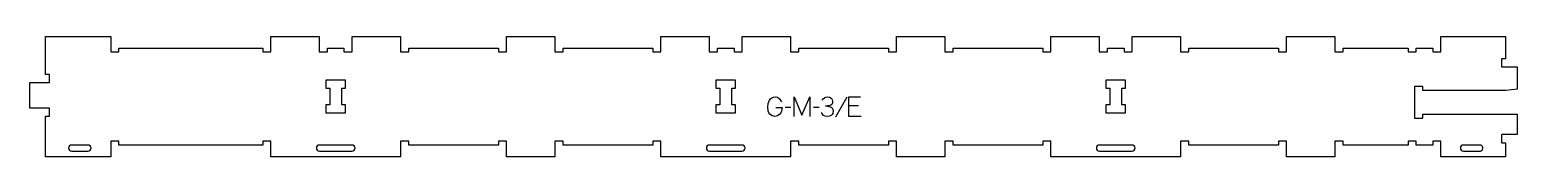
# Model space of a CAD drawing. Header units: millimetres. Extents: x -1133 to 1155, y -92 to 93.
import ezdxf

# ---------------------------------------------------------------- set-up
doc = ezdxf.new("R2010")
doc.units = ezdxf.units.MM
for name, color, linetype, true_color in [('1_ANYTOOL_1MMDEEP_LABELS_S', 2, 'Continuous', 0xffff00), ('3_ANYTOOL_CUTTHROUGH_INSID', 4, 'Continuous', 0x00ffff), ('4_ANYTOOL_CUTTHROUGH_OUTSI', 5, 'Continuous', 0x0000ff)]:
    doc.layers.add(name, color=color, linetype=linetype, true_color=true_color)

msp = doc.modelspace()

# ---------------------------------------------------------------- linework, layer by layer
at = {"layer": '1_ANYTOOL_1MMDEEP_LABELS_S'}
for p, q in [((37.7, -16.1), (28.9, -16.2)), ((81.2, -16.1), (72.4, -16.2)), ((123.7, -0.5), (106.5, -31.2)), ((141.8, -13.9), (127.1, -13.9))]:
    msp.add_line(p, q, dxfattribs=at)
for points in [[(14.8, -16.2), (24.6, -16.2), (23.5, -22.2), (22.4, -24.5), (20.8, -26.5), (17.2, -29.1), (13.2, -30), (11.1, -29.8), (9.2, -29.2), (5.6, -26.5), (4.1, -24.5), (3, -22), (2.1, -15.5), (2.8, -10.2), (4.8, -5.1), (6.4, -2.8), (8.4, -1.3), (10.9, -0.3), (13.8, 0), (17.1, -0.6), (19.7, -2.3), (23.4, -7.4)], [(42.8, -30), (42.8, 0), (54.8, -28.4), (66.8, -0.1), (66.8, -30)], [(86.1, -4.9), (87.6, -2.8), (89.4, -1.2), (91.7, -0.3), (94.3, 0), (97.4, -0.5), (99.8, -1.9), (100.7, -2.9), (101.4, -4.2), (101.9, -7.2), (101.6, -9.7), (100.8, -11.5), (99.5, -12.7), (97.9, -13.5), (90.5, -14.2)], [(146.1, -30), (127.1, -30), (127.1, 0), (144.9, 0)], [(93.3, -14.2), (96.6, -14.8), (99.7, -16), (101, -16.9), (101.9, -18.1), (102.5, -19.7), (102.7, -21.6), (102.1, -25.4), (101.3, -26.9), (100.2, -28), (97.3, -29.5), (93.4, -30), (90.6, -29.6), (88.2, -28.6), (86.4, -26.8), (85, -24.3)]]:
    msp.add_lwpolyline(points, dxfattribs=at)
at = {"layer": '3_ANYTOOL_CUTTHROUGH_INSID'}
for points in [[(-671.7, 13.4), (-671.7, -12.1), (-677.7, -12.1), (-677.7, -24.6), (-647.2, -24.6), (-647.2, -12.1), (-653.2, -12.1), (-653.2, 13.4), (-647.2, 13.4), (-647.2, 25.9), (-677.7, 25.9), (-677.7, 13.4)], [(-71.7, 13.4), (-71.7, -12.1), (-77.7, -12.1), (-77.7, -24.6), (-47.2, -24.6), (-47.2, -12.1), (-53.2, -12.1), (-53.2, 13.4), (-47.2, 13.4), (-47.2, 25.9), (-77.7, 25.9), (-77.7, 13.4)], [(528.3, 13.4), (528.3, -12.1), (522.3, -12.1), (522.3, -24.6), (552.8, -24.6), (552.8, -12.1), (546.8, -12.1), (546.8, 13.4), (552.8, 13.4), (552.8, 25.9), (522.3, 25.9), (522.3, 13.4)]]:
    msp.add_lwpolyline(points, close=True, dxfattribs=at)
for points in [[(-1068.6, -83.7), (-1043.6, -83.7, 1), (-1043.6, -74.2), (-1068.6, -74.2, 1)], [(-687.5, -83.7), (-637.5, -83.7, 1), (-637.5, -74.2), (-687.5, -74.2, 1)], [(-87.5, -83.7), (-37.5, -83.7, 1), (-37.5, -74.2), (-87.5, -74.2, 1)], [(512.5, -83.7), (562.5, -83.7, 1), (562.5, -74.2), (512.5, -74.2, 1)], [(1072.5, -83.7), (1098.3, -83.7), (1099, -83.6), (1099.8, -83.3), (1100.5, -82.8), (1101.7, -81.5), (1102.2, -79.8), (1102.2, -78), (1101.7, -76.3), (1100.5, -75), (1099.8, -74.5), (1099, -74.2), (1098.3, -74.2), (1072.5, -74.2, 1)]]:
    msp.add_lwpolyline(points, format="xyb", close=True, dxfattribs=at)
at = {"layer": '4_ANYTOOL_CUTTHROUGH_OUTSI'}
msp.add_lwpolyline([(1137.3, 93.3), (1137.3, 58.8), (1131.5, 58.8, 0.414214), (1131.3, 58.6), (1131.3, 46.6, 0.414214), (1131.5, 46.3), (1155.3, 46.3), (1155.3, 11.8), (1137.5, 9.9), (1009.8, 9.9), (1009.8, 15.7, 0.414214), (1009.5, 15.9), (997.5, 15.9, 0.414214), (997.3, 15.7), (997.3, -32.3, 0.414214), (997.5, -32.6), (1009.5, -32.6, 0.414214), (1009.8, -32.3), (1009.8, -26.6), (1155.3, -26.6), (1155.3, -58.2), (1131.5, -58.2, 0.414214), (1131.3, -58.4), (1131.3, -70.4, 0.414214), (1131.5, -70.7), (1137.3, -70.7), (1137.3, -92.2), (1037.8, -92.2), (1037.8, -68.4, 0.414214), (1037.5, -68.2), (1025.5, -68.2, 0.414214), (1025.3, -68.4), (1025.3, -74.2), (999.8, -74.2), (999.8, -68.4, 0.414214), (999.5, -68.2), (987.5, -68.2, 0.414214), (987.3, -68.4), (987.3, -74.2), (887.3, -74.2), (887.3, -68.4, 0.414214), (887, -68.2), (875, -68.2, 0.414214), (874.8, -68.4), (874.8, -92.2), (800.3, -92.2), (800.3, -68.4, 0.414214), (800, -68.2), (788, -68.2, 0.414214), (787.8, -68.4), (787.8, -74.2), (649.8, -74.2), (649.8, -68.4, 0.414214), (649.5, -68.2), (637.5, -68.2, 0.414214), (637.3, -68.4), (637.3, -92.2), (437.8, -92.2), (437.8, -68.4, 0.414214), (437.5, -68.2), (425.5, -68.2, 0.414214), (425.3, -68.4), (425.3, -74.2), (287.3, -74.2), (287.3, -68.4, 0.414214), (287, -68.2), (275, -68.2, 0.414214), (274.8, -68.4), (274.8, -92.2), (200.3, -92.2), (200.3, -68.4, 0.414214), (200, -68.2), (188, -68.2, 0.414214), (187.8, -68.4), (187.8, -74.2), (49.8, -74.2), (49.8, -68.4, 0.414214), (49.5, -68.2), (37.5, -68.2, 0.414214), (37.3, -68.4), (37.3, -92.2), (-162.2, -92.2), (-162.2, -68.4, 0.414214), (-162.5, -68.2), (-174.5, -68.2, 0.414214), (-174.7, -68.4), (-174.7, -74.2), (-312.7, -74.2), (-312.7, -68.4, 0.414214), (-313, -68.2), (-325, -68.2, 0.414214), (-325.2, -68.4), (-325.2, -92.2), (-399.7, -92.2), (-399.7, -68.4, 0.414214), (-400, -68.2), (-412, -68.2, 0.414214), (-412.2, -68.4), (-412.2, -74.2), (-550.2, -74.2), (-550.2, -68.4, 0.414214), (-550.5, -68.2), (-562.5, -68.2, 0.414214), (-562.7, -68.4), (-562.7, -92.2), (-762.2, -92.2), (-762.2, -68.4, 0.414214), (-762.5, -68.2), (-774.5, -68.2, 0.414214), (-774.7, -68.4), (-774.7, -74.2), (-996.1, -74.2), (-996.1, -68.4, 0.414214), (-996.3, -68.2), (-1008.3, -68.2, 0.414214), (-1008.6, -68.4), (-1008.6, -92.2), (-1108.8, -92.2), (-1108.8, -29.8), (-1103.1, -29.8, 0.414214), (-1102.8, -29.6), (-1102.8, -17.6, 0.414214), (-1103.1, -17.3), (-1133.1, -17.3), (-1133.1, 22.2), (-1103.1, 22.2, 0.414214), (-1102.8, 22.4), (-1102.8, 34.4, 0.414214), (-1103.1, 34.7), (-1108.8, 34.7), (-1108.8, 93.3), (-1008.6, 93.3), (-1008.6, 69.6, 0.414214), (-1008.3, 69.3), (-996.3, 69.3, 0.414214), (-996.1, 69.6), (-996.1, 75.3), (-774.7, 75.3), (-774.7, 69.6, 0.414214), (-774.5, 69.3), (-762.5, 69.3, 0.414214), (-762.2, 69.6), (-762.2, 93.3), (-687.7, 93.3), (-687.7, 69.6, 0.414214), (-687.5, 69.3), (-675.5, 69.3, 0.414214), (-675.2, 69.6), (-675.2, 75.3), (-649.7, 75.3), (-649.7, 69.6, 0.414214), (-649.5, 69.3), (-637.5, 69.3, 0.414214), (-637.2, 69.6), (-637.2, 93.3), (-562.7, 93.3), (-562.7, 69.6, 0.414214), (-562.5, 69.3), (-550.5, 69.3, 0.414214), (-550.2, 69.6), (-550.2, 75.3), (-412.2, 75.3), (-412.2, 69.6, 0.414214), (-412, 69.3), (-400, 69.3, 0.414214), (-399.7, 69.6), (-399.7, 93.3), (-325.2, 93.3), (-325.2, 69.6, 0.414214), (-325, 69.3), (-313, 69.3, 0.414214), (-312.7, 69.6), (-312.7, 75.3), (-174.7, 75.3), (-174.7, 69.6, 0.414214), (-174.5, 69.3), (-162.5, 69.3, 0.414214), (-162.2, 69.6), (-162.2, 93.3), (-87.7, 93.3), (-87.7, 69.6, 0.414214), (-87.5, 69.3), (-75.5, 69.3, 0.414214), (-75.2, 69.6), (-75.2, 75.3), (-49.7, 75.3), (-49.7, 69.6, 0.414214), (-49.5, 69.3), (-37.5, 69.3, 0.414214), (-37.2, 69.6), (-37.2, 93.3), (37.3, 93.3), (37.3, 69.6, 0.414214), (37.5, 69.3), (49.5, 69.3, 0.414214), (49.8, 69.6), (49.8, 75.3), (187.8, 75.3), (187.8, 69.6, 0.414214), (188, 69.3), (200, 69.3, 0.414214), (200.3, 69.6), (200.3, 93.3), (274.8, 93.3), (274.8, 69.6, 0.414214), (275, 69.3), (287, 69.3, 0.414214), (287.3, 69.6), (287.3, 75.3), (425.3, 75.3), (425.3, 69.6, 0.414214), (425.5, 69.3), (437.5, 69.3, 0.414214), (437.8, 69.6), (437.8, 93.3), (512.3, 93.3), (512.3, 69.6, 0.414214), (512.5, 69.3), (524.5, 69.3, 0.414214), (524.8, 69.6), (524.8, 75.3), (550.3, 75.3), (550.3, 69.6, 0.414214), (550.5, 69.3), (562.5, 69.3, 0.414214), (562.8, 69.6), (562.8, 93.3), (637.3, 93.3), (637.3, 69.6, 0.414214), (637.5, 69.3), (649.5, 69.3, 0.414214), (649.8, 69.6), (649.8, 75.3), (787.8, 75.3), (787.8, 69.6, 0.414214), (788, 69.3), (800, 69.3, 0.414214), (800.3, 69.6), (800.3, 93.3), (874.8, 93.3), (874.8, 69.6, 0.414214), (875, 69.3), (887, 69.3, 0.414214), (887.3, 69.6), (887.3, 75.3), (987.3, 75.3), (987.3, 69.6, 0.414214), (987.5, 69.3), (999.5, 69.3, 0.414214), (999.8, 69.6), (999.8, 75.3), (1025.3, 75.3), (1025.3, 69.6, 0.414214), (1025.5, 69.3), (1037.5, 69.3, 0.414214), (1037.8, 69.6), (1037.8, 93.3)], format="xyb", close=True, dxfattribs=at)

doc.saveas('drawing.dxf')
